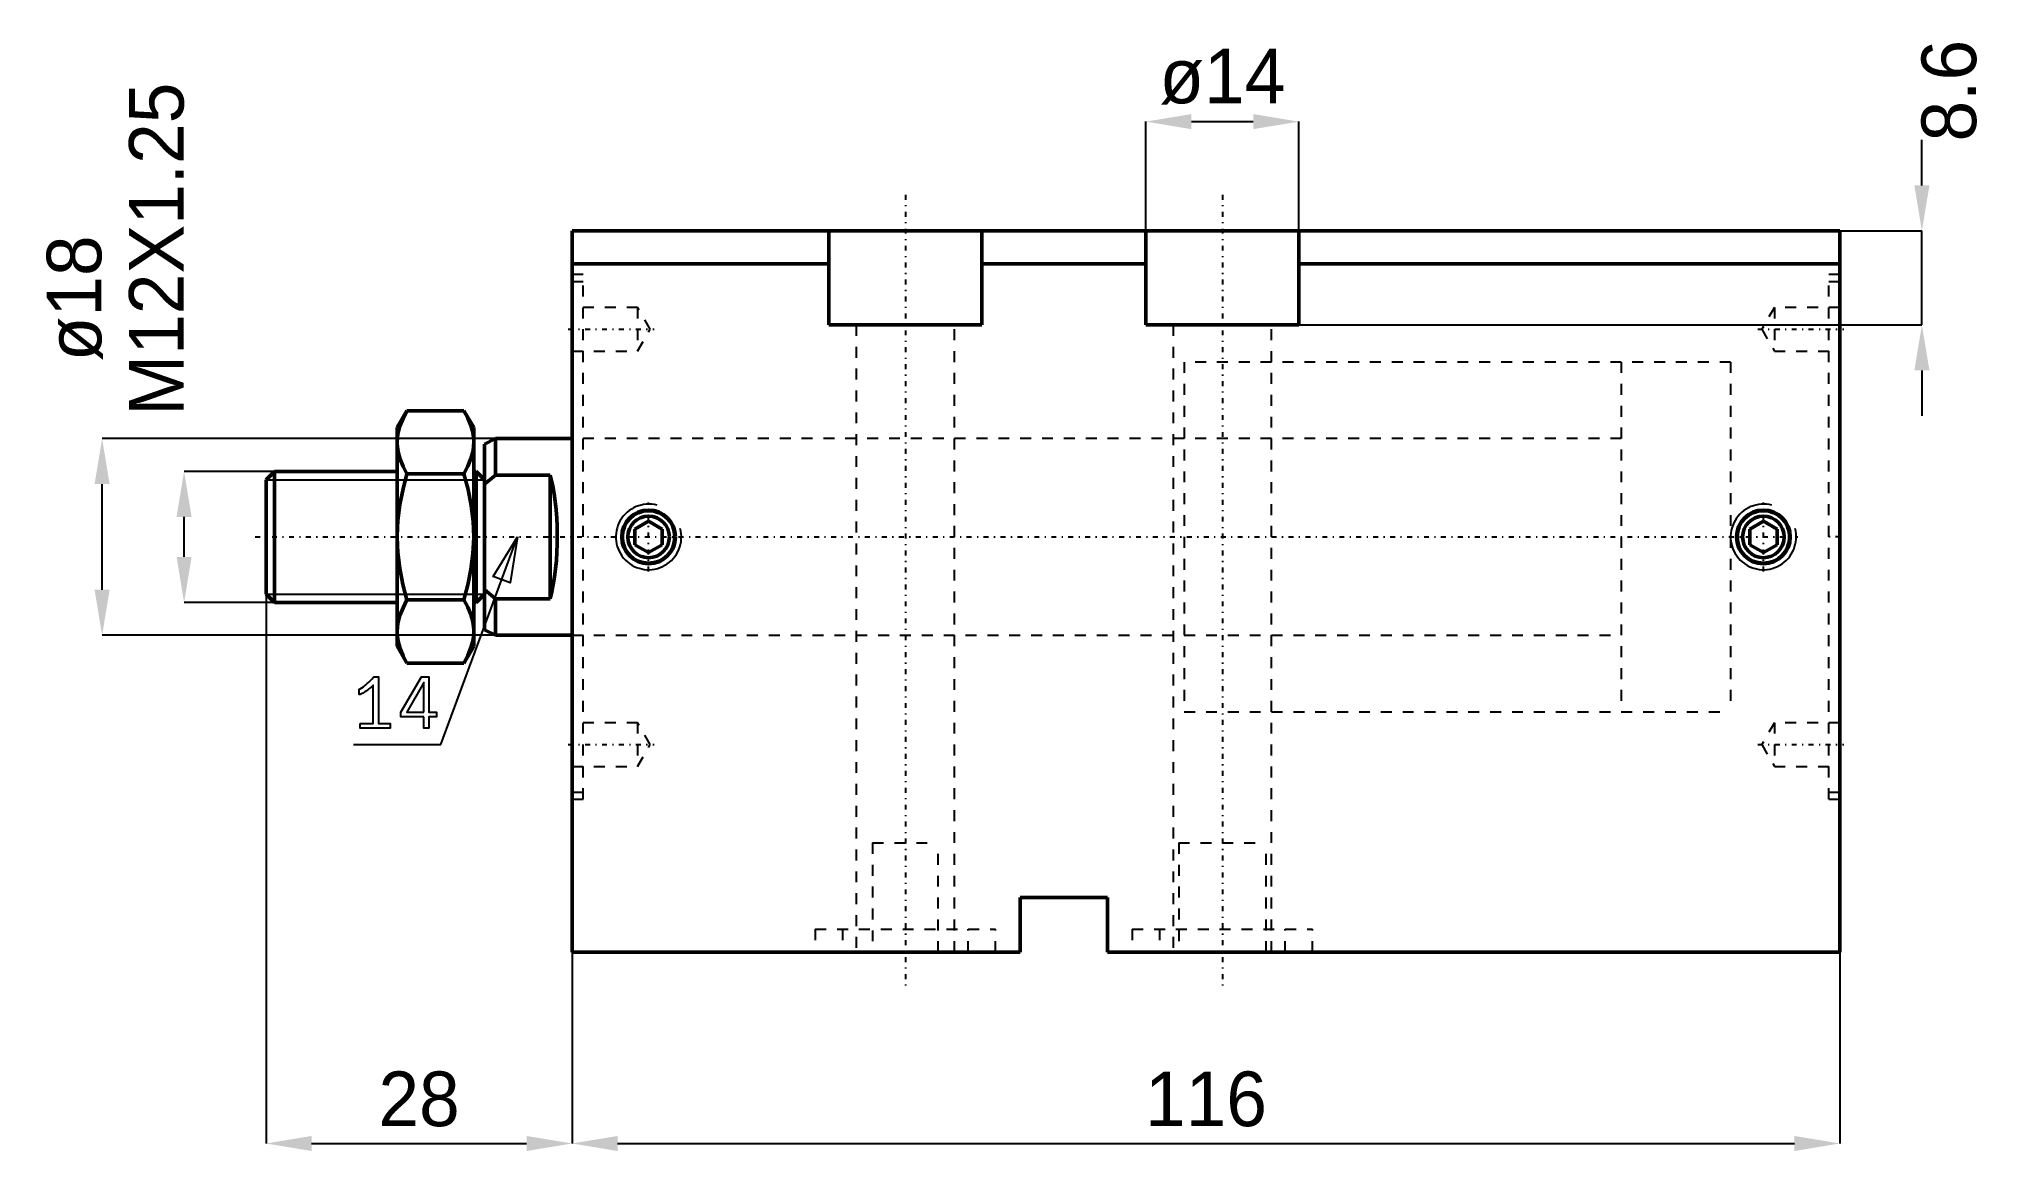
# Model space of a CAD drawing. Header units: millimetres. Extents: x -49 to 129, y -56 to 46.
import ezdxf

# ---------------------------------------------------------------- set-up
doc = ezdxf.new("R2010")
doc.units = ezdxf.units.MM
doc.linetypes.add('Center', pattern=[1.5, 0.45, -0.5, 0.05, -0.5])
doc.linetypes.add('Dashed', pattern=[2, 1, -1])
for name, color, linetype, lineweight in [('2d ConnectionPoints', 7, 'Continuous', 50), ('AM_0', 7, 'Continuous', 50), ('AM_5', 3, 'Continuous', 25), ('AM_7', 7, 'Center', 25), ('AM_9', 6, 'Dashed', 25)]:
    doc.layers.add(name, color=color, linetype=linetype, lineweight=lineweight)
doc.dimstyles.new('ISO-25', dxfattribs={"dimtxt": 2.5, "dimasz": 2.5, "dimexe": 1.25, "dimexo": 0.625, "dimtad": 1, "dimtxsty": 'Standard', "dimcen": 2.5, "dimadec": 0, "dimazin": 0, "dimtfac": 1, "dimtmove": 0, "dimatfit": 3, "dimfxl": 0, "dimarcsym": 0})

# ---------------------------------------------------------------- blocks, each defined once
blk = doc.blocks.new('1_JECX_MF_EXLA_32_40_0_rod__0_in_JECX_MF_160_J_EXLA_32_40_0__2')
at = {"layer": 'AM_0'}
for p, q in [((-15.11, 11.55), (-16, 10)), ((-15.11, 11.55), (-9.89, 11.55)), ((-9, 10), (-9.89, 11.55)), ((-16, 10), (-16, -10)), ((-9, 10), (-9, -10)), ((-7, 9), (-8, 8.5)), ((0, 9), (-7, 9)), ((-7, 9), (-7, 5.66)), ((-8, 8.5), (-8, -8.5)), ((-27.23, 6), (-28, 5.23)), ((-16, 6), (-27.23, 6)), ((-27.23, 6), (-27.23, -6)), ((-15.11, 5.77), (-9.89, 5.77)), ((-8.77, 6), (-9, 6)), ((-8, 5.23), (-8.77, 6)), ((-8.77, 6), (-8.77, -6)), ((-7, 5.66), (-8, 4.82)), ((-2, 5.66), (-7, 5.66)), ((-2, 5.66), (-2, -5.66)), ((-28, 5.23), (-28, -5.23)), ((-28, -5.23), (-27.23, -6)), ((-8.77, -6), (-8, -5.23)), ((-27.23, -6), (-16, -6)), ((-15.11, -5.77), (-9.89, -5.77)), ((-9, -6), (-8.77, -6)), ((-7, -5.66), (-2, -5.66)), ((-7, -5.66), (-7, -9)), ((-8, -8.5), (-7, -9)), ((-16, -10), (-15.11, -11.55)), ((-9.89, -11.55), (-9, -10)), ((-7, -9), (0, -9)), ((-15.11, -11.55), (-9.89, -11.55))]:
    blk.add_line(p, q, dxfattribs=at)
for points in [[(-15.11, 11.55), (-15.47, 10.84), (-15.75, 10.13), (-15.94, 9.4), (-16, 8.66)], [(-9, 8.66), (-9, 8.87), (-9.09, 9.54), (-9.27, 10.21), (-9.54, 10.88), (-9.89, 11.55)], [(-16, 8.66), (-16, 8.45), (-15.91, 7.78), (-15.73, 7.11), (-15.46, 6.44), (-15.11, 5.77)], [(-9.89, 5.77), (-9.53, 6.48), (-9.25, 7.19), (-9.06, 7.92), (-9, 8.66)], [(-15.11, 5.77), (-15.47, 4.39), (-15.75, 2.98), (-15.93, 1.53), (-16, 0.07), (-16, 0)], [(-9, 0), (-9.06, 1.45), (-9.24, 2.89), (-9.52, 4.34), (-9.89, 5.77)], [(-2, -5.66), (-1.85, -5.03), (-1.72, -4.36), (-1.6, -3.65), (-1.51, -2.92), (-1.44, -2.17), (-1.39, -1.4), (-1.36, -0.62), (-1.35, 0.17), (-1.37, 0.95), (-1.4, 1.73), (-1.46, 2.49), (-1.55, 3.23), (-1.65, 3.95), (-1.77, 4.64), (-1.91, 5.3), (-2, 5.66)], [(-16, 0), (-15.94, -1.45), (-15.76, -2.89), (-15.48, -4.34), (-15.11, -5.77)], [(-9.89, -5.77), (-9.53, -4.39), (-9.25, -2.98), (-9.07, -1.53), (-9, -0.07), (-9, 0)], [(-8, -4.82), (-7.99, -4.83), (-7, -5.66)], [(-15.11, -5.77), (-15.47, -6.48), (-15.75, -7.19), (-15.94, -7.92), (-16, -8.66)], [(-9, -8.66), (-9, -8.45), (-9.09, -7.78), (-9.27, -7.11), (-9.54, -6.44), (-9.89, -5.77)], [(-16, -8.66), (-16, -8.87), (-15.91, -9.54), (-15.73, -10.21), (-15.46, -10.88), (-15.11, -11.55)], [(-9.89, -11.55), (-9.53, -10.84), (-9.25, -10.13), (-9.06, -9.4), (-9, -8.66)]]:
    blk.add_lwpolyline(points, dxfattribs=at)
at = {"layer": 'AM_5'}
for p, q in [((-28, 5.23), (-8, 5.23)), ((-28, -5.23), (-8, -5.23))]:
    blk.add_line(p, q, dxfattribs=at)
at = {"layer": 'AM_7'}
blk.add_line((-29, 0), (112.15, 0), dxfattribs=at)
at = {"layer": 'AM_9'}
for p, q in [((106, 16), (96, 16)), ((96, 16), (96, -16)), ((106, 16), (106, -16)), ((96, 9), (0, 9)), ((0, -9), (96, -9)), ((96, -16), (106, -16))]:
    blk.add_line(p, q, dxfattribs=at)
blk = doc.blocks.new('2_JECX_MF_EXLA_32_40_0_body__0_in_JECX_MF_160_J_EXLA_32_40_0__2')
at = {"layer": 'AM_0'}
for p, q in [((0, -38), (0, 28)), ((116, 28), (0, 28)), ((23.5, 28), (23.5, 19.4)), ((37.5, 19.4), (37.5, 28)), ((52.5, 19.4), (52.5, 28)), ((66.5, 19.4), (66.5, 28)), ((116, -38), (116, 28)), ((23.5, 25), (0, 25)), ((52.5, 25), (37.5, 25)), ((116, 25), (66.5, 25)), ((23.5, 19.4), (37.5, 19.4)), ((52.5, 19.4), (66.5, 19.4)), ((7, 1.44), (5.75, 0.72)), ((5.75, 0.72), (5.75, -0.72)), ((8.25, 0.72), (7, 1.44)), ((8.25, -0.72), (8.25, 0.72)), ((109, 1.44), (107.75, 0.72)), ((107.75, 0.72), (107.75, -0.72)), ((110.25, 0.72), (109, 1.44)), ((110.25, -0.72), (110.25, 0.72)), ((5.75, -0.72), (7, -1.44)), ((7, -1.44), (8.25, -0.72)), ((107.75, -0.72), (109, -1.44)), ((109, -1.44), (110.25, -0.72)), ((41, -33), (41, -38)), ((49, -33), (41, -33)), ((49, -38), (49, -33)), ((41, -38), (0, -38)), ((116, -38), (49, -38))]:
    blk.add_line(p, q, dxfattribs=at)
for centre, radius in [((7, 0), 2.46), ((7, 0), 2.4), ((7, 0), 1.9), ((109, 0), 2.46), ((109, 0), 2.4), ((109, 0), 1.9)]:
    blk.add_circle(centre, radius, dxfattribs=at)
at = {"layer": 'AM_5'}
for centre in [(7, 0), (109, 0)]:
    blk.add_arc(centre, 3, 75, 15, dxfattribs=at)
at = {"layer": 'AM_7'}
for p, q in [((30.5, 31.3), (30.5, -41.3)), ((59.5, 31.3), (59.5, -41.3)), ((-0.36, 19), (7.51, 19)), ((108.49, 19), (116.36, 19)), ((7, -3.15), (7, 3.15)), ((109, -3.15), (109, 3.15)), ((116.05, 0), (114.95, 0)), ((-0.36, -19), (7.51, -19)), ((108.49, -19), (116.36, -19))]:
    blk.add_line(p, q, dxfattribs=at)
at = {"layer": 'AM_9'}
for p, q in [((1, 24), (0, 24)), ((1, 23.34), (0, 23.34)), ((1, -24), (1, 24)), ((115, -24), (115, 24)), ((116, 24), (115, 24)), ((116, 23.34), (115, 23.34)), ((6, 21), (0, 21)), ((7.15, 19), (6, 21)), ((6, 21), (6, 17)), ((110, 21), (108.85, 19)), ((116, 21), (110, 21)), ((110, 21), (110, 17)), ((6, 17), (7.15, 19)), ((26, 19.4), (26, -38)), ((35, -38), (35, 19.4)), ((55, 19.4), (55, -38)), ((64, -38), (64, 19.4)), ((108.85, 19), (110, 17)), ((0, 17), (6, 17)), ((110, 17), (116, 17)), ((106, 16), (56, 16)), ((56, 16), (56, -16)), ((106, 16), (106, -16)), ((56, 9), (0, 9)), ((0, -9), (56, -9)), ((56, -16), (106, -16)), ((6, -17), (0, -17)), ((7.15, -19), (6, -17)), ((6, -17), (6, -21)), ((110, -17), (108.85, -19)), ((116, -17), (110, -17)), ((110, -17), (110, -21)), ((6, -21), (7.15, -19)), ((108.85, -19), (110, -21)), ((0, -21), (6, -21)), ((110, -21), (116, -21)), ((0, -23.34), (1, -23.34)), ((0, -24), (1, -24)), ((115, -23.34), (116, -23.34)), ((115, -24), (116, -24)), ((27.5, -28), (33.5, -28)), ((27.5, -28), (27.5, -38)), ((33.5, -38), (33.5, -28)), ((55.5, -28), (63.5, -28)), ((55.5, -28), (55.5, -38)), ((63.5, -38), (63.5, -28)), ((22.25, -35.9), (38.75, -35.9)), ((22.25, -35.9), (22.25, -38)), ((24.75, -35.9), (24.75, -38)), ((36.25, -38), (36.25, -35.9)), ((38.75, -38), (38.75, -35.9)), ((51.25, -35.9), (67.75, -35.9)), ((51.25, -35.9), (51.25, -38)), ((53.75, -35.9), (53.75, -38)), ((65.25, -38), (65.25, -35.9)), ((67.75, -38), (67.75, -35.9))]:
    blk.add_line(p, q, dxfattribs=at)
blk = doc.blocks.new('*D3')
at = {"layer": 'AM_5', "color": 0, "lineweight": -2}
for p, q in [((52.5, 28), (52.5, 38)), ((56.67, 38), (62.33, 38)), ((66.5, 28), (66.5, 38))]:
    blk.add_line(p, q, dxfattribs=at)
at = {"layer": 'AM_5', "color": 0}
for points in [[(56.67, 38.69), (56.67, 37.31), (52.5, 38)], [(62.33, 37.31), (62.33, 38.69), (66.5, 38)]]:
    blk.add_solid(points, dxfattribs=at)
at = {"layer": 'Defpoints', "color": 0}
for p in [(66.5, 38), (52.5, 28), (66.5, 28)]:
    blk.add_point(p, dxfattribs=at)
at = {"layer": 'AM_5', "color": 0, "insert": (59.5, 42.11), "char_height": 5, "attachment_point": 5}
blk.add_mtext('ø14', dxfattribs=at)
blk = doc.blocks.new('*D4')
at = {"layer": 'AM_5', "color": 0, "lineweight": -2}
for p, q in [((123.5, 32.17), (123.5, 36.33)), ((66.5, 28), (123.5, 28)), ((123.5, 19.4), (123.5, 28)), ((66.5, 19.4), (123.5, 19.4)), ((123.5, 15.23), (123.5, 11.07))]:
    blk.add_line(p, q, dxfattribs=at)
at = {"layer": 'AM_5', "color": 0}
for points in [[(122.81, 32.17), (124.19, 32.17), (123.5, 28)], [(124.19, 15.23), (122.81, 15.23), (123.5, 19.4)]]:
    blk.add_solid(points, dxfattribs=at)
at = {"layer": 'Defpoints', "color": 0}
for p in [(66.5, 28), (123.5, 28), (66.5, 19.4)]:
    blk.add_point(p, dxfattribs=at)
at = {"layer": 'AM_5', "color": 0, "insert": (126, 40.83), "char_height": 5, "attachment_point": 5, "rotation": 90}
blk.add_mtext('8.6', dxfattribs=at)
blk = doc.blocks.new('*D5')
at = {"layer": 'AM_5', "color": 0, "lineweight": -2}
for p, q in [((0, -38), (0, -55.5)), ((116, -38), (116, -55.5)), ((4.17, -55.5), (111.83, -55.5))]:
    blk.add_line(p, q, dxfattribs=at)
at = {"layer": 'AM_5', "color": 0}
for points in [[(4.17, -54.81), (4.17, -56.19), (0, -55.5)], [(111.83, -56.19), (111.83, -54.81), (116, -55.5)]]:
    blk.add_solid(points, dxfattribs=at)
at = {"layer": 'Defpoints', "color": 0}
for p in [(0, -38), (116, -38), (116, -55.5)]:
    blk.add_point(p, dxfattribs=at)
at = {"layer": 'AM_5', "color": 0, "insert": (58, -51.45), "char_height": 5, "attachment_point": 5}
blk.add_mtext('116', dxfattribs=at)
blk = doc.blocks.new('*D6')
at = {"layer": 'AM_5', "color": 0, "lineweight": -2}
for p, q in [((-28, 0), (-28, -55.5)), ((0, -38), (0, -55.5)), ((-23.83, -55.5), (-4.17, -55.5))]:
    blk.add_line(p, q, dxfattribs=at)
at = {"layer": 'AM_5', "color": 0}
for points in [[(-23.83, -54.81), (-23.83, -56.19), (-28, -55.5)], [(-4.17, -56.19), (-4.17, -54.81), (0, -55.5)]]:
    blk.add_solid(points, dxfattribs=at)
at = {"layer": 'Defpoints', "color": 0}
for p in [(-28, 0), (0, -38), (0, -55.5)]:
    blk.add_point(p, dxfattribs=at)
at = {"layer": 'AM_5', "color": 0, "insert": (-14, -51.45), "char_height": 5, "attachment_point": 5}
blk.add_mtext('28', dxfattribs=at)
blk = doc.blocks.new('*D7')
at = {"layer": 'AM_5', "color": 0, "lineweight": -2}
for p, q in [((-7, 9), (-43, 9)), ((-43, -4.83), (-43, 4.83)), ((-7, -9), (-43, -9))]:
    blk.add_line(p, q, dxfattribs=at)
at = {"layer": 'AM_5', "color": 0}
for points in [[(-42.31, 4.83), (-43.69, 4.83), (-43, 9)], [(-43.69, -4.83), (-42.31, -4.83), (-43, -9)]]:
    blk.add_solid(points, dxfattribs=at)
at = {"layer": 'Defpoints', "color": 0}
for p in [(-43, 9), (-7, 9), (-7, -9)]:
    blk.add_point(p, dxfattribs=at)
at = {"layer": 'AM_5', "color": 0, "insert": (-45.5, 21.83), "char_height": 5, "attachment_point": 5, "rotation": 90}
blk.add_mtext('ø18', dxfattribs=at)
blk = doc.blocks.new('*D8')
at = {"layer": 'AM_5', "color": 0, "lineweight": -2}
for p, q in [((-27.23, 6), (-35.5, 6)), ((-35.5, -1.83), (-35.5, 1.83)), ((-27, -6), (-35.5, -6))]:
    blk.add_line(p, q, dxfattribs=at)
at = {"layer": 'AM_5', "color": 0}
for points in [[(-34.81, 1.83), (-36.19, 1.83), (-35.5, 6)], [(-36.19, -1.83), (-34.81, -1.83), (-35.5, -6)]]:
    blk.add_solid(points, dxfattribs=at)
at = {"layer": 'Defpoints', "color": 0}
for p in [(-35.5, 6), (-27.23, 6), (-27, -6)]:
    blk.add_point(p, dxfattribs=at)
at = {"layer": 'AM_5', "color": 0, "insert": (-38, 26.33), "char_height": 5, "attachment_point": 5, "rotation": 90}
blk.add_mtext('M12X1.25', dxfattribs=at)

msp = doc.modelspace()

# ---------------------------------------------------------------- linework, layer by layer
at = {"layer": '2d ConnectionPoints'}
msp.add_point((0, 0), dxfattribs=at)
at = {"layer": 'AM_5'}
for p, q in [((-12, -19), (-5, 0)), ((-20, -19), (-12, -19))]:
    msp.add_line(p, q, dxfattribs=at)
for points in [[(-5, 0), (-5.658, -4.198), (-7.222, -3.622), (-5, 0)], [(-19.392, -17.084), (-18.196, -17.084), (-18.196, -13.568), (-18.196, -13.568), (-18.261, -13.632), (-18.369, -13.733), (-18.369, -13.733), (-18.493, -13.839), (-18.583, -13.912), (-18.583, -13.912), (-18.677, -13.985), (-18.819, -14.088), (-18.819, -14.088), (-18.962, -14.183), (-19.058, -14.243), (-19.058, -14.243), (-19.151, -14.298), (-19.281, -14.364), (-19.281, -14.364), (-19.399, -14.411), (-19.47, -14.432), (-19.47, -13.938), (-19.47, -13.938), (-19.381, -13.896), (-19.242, -13.816), (-19.242, -13.816), (-19.094, -13.715), (-18.991, -13.637), (-18.991, -13.637), (-18.887, -13.554), (-18.737, -13.424), (-18.737, -13.424), (-18.592, -13.289), (-18.498, -13.197), (-18.498, -13.197), (-18.41, -13.106), (-18.291, -12.978), (-18.291, -12.978), (-18.19, -12.86), (-18.131, -12.787), (-17.715, -12.787), (-17.715, -17.084), (-16.63, -17.084), (-16.63, -17.5), (-19.392, -17.5), (-19.392, -17.084)], [(-13.575, -16.46), (-15.681, -16.46), (-15.681, -16.038), (-13.764, -12.787), (-13.12, -12.787), (-13.12, -16.021), (-12.418, -16.021), (-12.418, -16.46), (-13.12, -16.46), (-13.12, -17.5), (-13.575, -17.5), (-13.575, -16.46)], [(-13.569, -16.021), (-13.569, -13.334), (-15.123, -16.021), (-13.569, -16.021)]]:
    msp.add_lwpolyline(points, dxfattribs=at)

# ---------------------------------------------------------------- block references
for name in ['2_JECX_MF_EXLA_32_40_0_body__0_in_JECX_MF_160_J_EXLA_32_40_0__2', '1_JECX_MF_EXLA_32_40_0_rod__0_in_JECX_MF_160_J_EXLA_32_40_0__2']:
    msp.add_blockref(name, (0, 0))

# ---------------------------------------------------------------- dimensions: what is measured, and where the dimension line sits
for base, p1, p2, text, picture, middle in [((66.5, 38), (52.5, 28), (66.5, 28), 'ø14', '*D3', (59.5, 38)), ((0, -55.5), (-28, 0), (0, -38), '28', '*D6', (-14, -55.5)), ((116, -55.5), (0, -38), (116, -38), '116', '*D5', (58, -55.5))]:
    dim = msp.add_linear_dim(base=base, p1=p1, p2=p2, text=text, dimstyle='ISO-25', override={"dimtxt": 5, "dimasz": 4.166667, "dimexe": 0, "dimexo": 0, "dimgap": 1.5}, dxfattribs=at)
    dim.commit()
    dim.dimension.update_dxf_attribs({"geometry": picture, "text_midpoint": middle, "dimtype": 160})
for base, p1, p2, text, picture, middle in [((123.5, 28), (66.5, 19.4), (66.5, 28), '8.6', '*D4', (126, 40.833)), ((-35.5, 6), (-27, -6), (-27.233, 6), 'M12X1.25', '*D8', (-38, 26.333)), ((-43, 9), (-7, -9), (-7, 9), 'ø18', '*D7', (-45.5, 21.833))]:
    dim = msp.add_linear_dim(base=base, p1=p1, p2=p2, angle=90, text=text, dimstyle='ISO-25', override={"dimtxt": 5, "dimasz": 4.166667, "dimexe": 0, "dimexo": 0, "dimgap": 1.5}, dxfattribs=at)
    dim.commit()
    dim.dimension.update_dxf_attribs({"geometry": picture, "text_midpoint": middle, "dimtype": 160, "text_rotation": 90})

doc.saveas('drawing.dxf')
